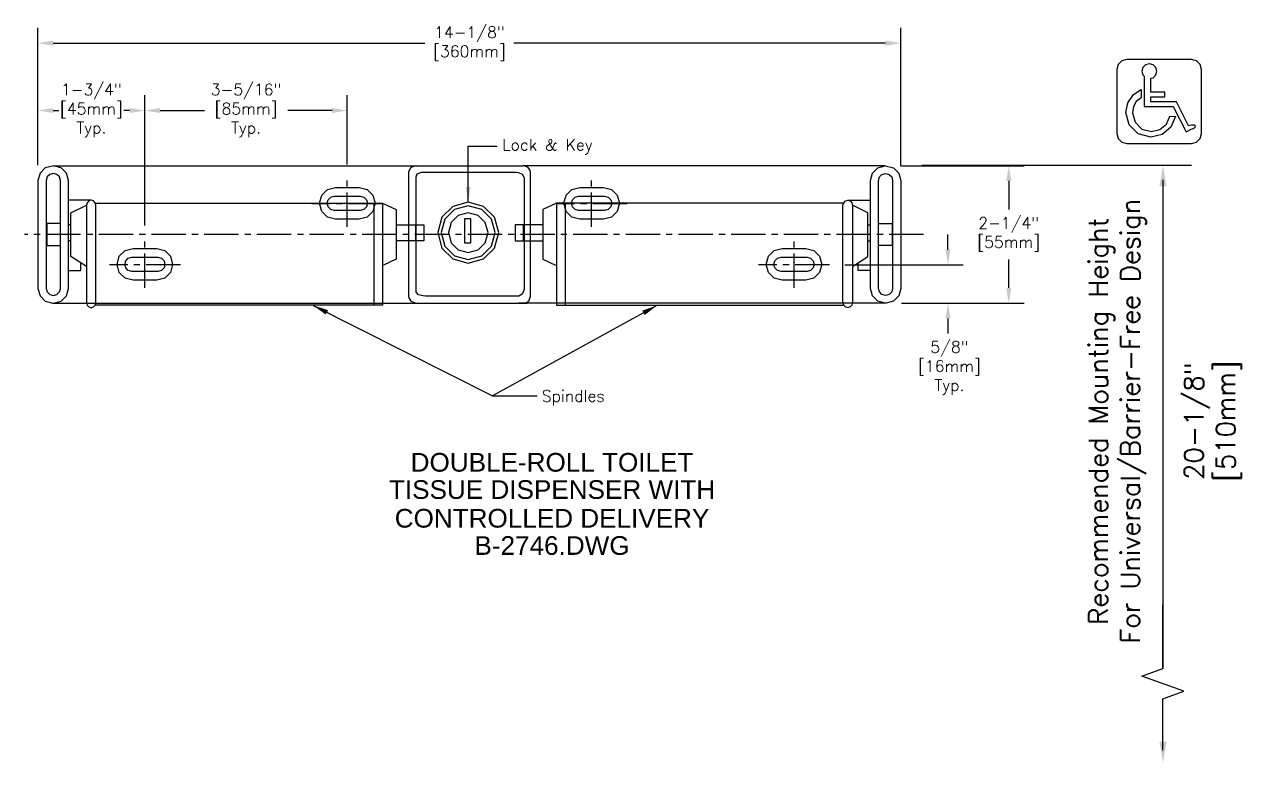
# Model space of a CAD drawing. Extents: x 16.3 to 36.2, y -4.2 to 16.1.
# Drawn here: x 16.25 to 36.18, y -4.19 to 7.9 of the extents above; entities that cross this region are included whole.
import ezdxf
from ezdxf.enums import TextEntityAlignment as Align

# ---------------------------------------------------------------- set-up
doc = ezdxf.new("R2010")
doc.units = 0
doc.header["$MEASUREMENT"] = 0
doc.header["$PDMODE"] = 35
doc.header["$PDSIZE"] = 0.000315
doc.linetypes.add('CENTER2', pattern=[1.125, 0.75, -0.125, 0.125, -0.125])
doc.layers.get('0').update_dxf_attribs({"linetype": 'CONTINUOUS'})
doc.layers.get('DEFPOINTS').update_dxf_attribs({"linetype": 'CONTINUOUS'})
for name, color, linetype in [('DETAIL', 4, 'CONTINUOUS'), ('DIM', 1, 'CONTINUOUS'), ('TEXT', 2, 'CONTINUOUS')]:
    doc.layers.add(name, color=color, linetype=linetype)
doc.styles.add('ARIAL_5', font='arial.ttf', dxfattribs={"height": 5})
doc.styles.add('DIM_S_5', font='simplex.shx', dxfattribs={"height": 0.1875})
doc.styles.add('DIM_S_7', font='simplex.shx', dxfattribs={"height": 0.3125})
doc.dimstyles.new('DIM_S_7', dxfattribs={"dimtxt": 0.12, "dimasz": 0.25, "dimexe": 0.25, "dimexo": 0.25, "dimgap": 0.09375, "dimtad": 1, "dimtih": 1, "dimtoh": 1, "dimdec": 4, "dimrnd": 0.0625, "dimzin": 0, "dimtxsty": 'DIM_S_5', "dimcen": 0.09375, "dimaunit": 1, "dimazin": 3, "dimtfac": 1, "dimtdec": 4, "dimtofl": 0, "dimtmove": 0, "dimatfit": 3, "dimtolj": 1, "dimtzin": 0})

# ---------------------------------------------------------------- blocks, each defined once
blk = doc.blocks.new('TBLK_TX')
blk = doc.blocks.new('*D4')
at = {"color": 0, "linetype": 'BYBLOCK'}
for p, q in [((16.474, 5.597), (16.474, 7.846)), ((30.599, 5.597), (30.599, 7.846)), ((16.724, 7.596), (22.809, 7.596)), ((30.349, 7.596), (24.264, 7.596))]:
    blk.add_line(p, q, dxfattribs=at)
for points in [[(16.724, 7.638), (16.724, 7.554), (16.474, 7.596)], [(30.349, 7.638), (30.349, 7.554), (30.599, 7.596)]]:
    blk.add_solid(points, dxfattribs=at)
at = {"layer": 'DEFPOINTS', "color": 0, "linetype": 'BYBLOCK'}
for p in [(30.599, 7.596), (16.474, 5.347), (30.599, 5.347)]:
    blk.add_point(p, dxfattribs=at)
at = {"color": 0, "linetype": 'BYBLOCK', "insert": (23.537, 7.588), "char_height": 0.1875, "attachment_point": 5, "style": 'DIM_S_5'}
blk.add_mtext('\\A1;14-1/8"\\P[360mm]', dxfattribs=at)
blk = doc.blocks.new('*D5')
at = {"color": 0, "linetype": 'BYBLOCK'}
for p, q in [((30.591, 5.589), (32.614, 5.589)), ((32.364, 5.339), (32.364, 4.874)), ((32.364, 3.589), (32.364, 4.053)), ((30.608, 3.339), (32.614, 3.339))]:
    blk.add_line(p, q, dxfattribs=at)
for points in [[(32.323, 5.339), (32.406, 5.339), (32.364, 5.589)], [(32.323, 3.589), (32.406, 3.589), (32.364, 3.339)]]:
    blk.add_solid(points, dxfattribs=at)
at = {"layer": 'DEFPOINTS', "color": 0, "linetype": 'BYBLOCK'}
for p in [(30.341, 5.589), (30.358, 3.339), (32.364, 3.339)]:
    blk.add_point(p, dxfattribs=at)
at = {"color": 0, "linetype": 'BYBLOCK', "insert": (32.364, 4.464), "char_height": 0.1875, "attachment_point": 5, "style": 'DIM_S_5'}
blk.add_mtext('\\A1;2-1/4"\\P[55mm]', dxfattribs=at)
blk = doc.blocks.new('*D6')
at = {"layer": 'DEFPOINTS', "color": 0, "linetype": 'CONTINUOUS'}
for p in [(29.431, 3.964), (30.358, 3.339), (31.369, 3.339)]:
    blk.add_point(p, dxfattribs=at)
at = {"layer": 'DIM', "color": 0, "linetype": 'CONTINUOUS'}
for p, q in [((31.369, 4.214), (31.369, 4.464)), ((29.681, 3.964), (31.619, 3.964)), ((30.608, 3.339), (31.619, 3.339)), ((31.369, 3.089), (31.369, 2.839))]:
    blk.add_line(p, q, dxfattribs=at)
for points in [[(31.327, 4.214), (31.411, 4.214), (31.369, 3.964)], [(31.327, 3.089), (31.411, 3.089), (31.369, 3.339)]]:
    blk.add_solid(points, dxfattribs=at)
at = {"layer": 'DIM', "color": 0, "linetype": 'CONTINUOUS', "insert": (31.394, 2.276), "char_height": 0.1875, "attachment_point": 5, "style": 'DIM_S_5'}
blk.add_mtext('\\A1;5/8"\\P[16mm]\\PTyp.', dxfattribs=at)
blk = doc.blocks.new('*D7')
at = {"color": 0, "linetype": 'BYBLOCK'}
for p, q in [((16.474, 5.597), (16.474, 6.743)), ((18.224, 4.61), (18.224, 6.743)), ((16.724, 6.493), (16.818, 6.493)), ((17.974, 6.493), (17.881, 6.493))]:
    blk.add_line(p, q, dxfattribs=at)
for points in [[(16.724, 6.535), (16.724, 6.452), (16.474, 6.493)], [(17.974, 6.535), (17.974, 6.452), (18.224, 6.493)]]:
    blk.add_solid(points, dxfattribs=at)
at = {"layer": 'DEFPOINTS', "color": 0, "linetype": 'BYBLOCK'}
for p in [(18.224, 6.493), (16.474, 5.347), (18.224, 4.36)]:
    blk.add_point(p, dxfattribs=at)
at = {"color": 0, "linetype": 'BYBLOCK', "insert": (17.349, 6.493), "char_height": 0.1875, "attachment_point": 5, "style": 'DIM_S_5'}
blk.add_mtext('\\A1;1-3/4"\\P[45mm]\\PTyp.', dxfattribs=at)
blk = doc.blocks.new('*D8')
at = {"color": 0, "linetype": 'BYBLOCK'}
for p, q in [((18.224, 4.61), (18.224, 6.743)), ((21.537, 5.61), (21.537, 6.743)), ((18.474, 6.493), (19.198, 6.493)), ((21.287, 6.493), (20.564, 6.493))]:
    blk.add_line(p, q, dxfattribs=at)
for points in [[(18.474, 6.535), (18.474, 6.452), (18.224, 6.493)], [(21.287, 6.535), (21.287, 6.452), (21.537, 6.493)]]:
    blk.add_solid(points, dxfattribs=at)
at = {"layer": 'DEFPOINTS', "color": 0, "linetype": 'BYBLOCK'}
for p in [(21.537, 6.493), (21.537, 5.36), (18.224, 4.36)]:
    blk.add_point(p, dxfattribs=at)
at = {"color": 0, "linetype": 'BYBLOCK', "insert": (19.881, 6.493), "char_height": 0.1875, "attachment_point": 5, "style": 'DIM_S_5'}
blk.add_mtext('\\A1;3-5/16"\\P[85mm]\\PTyp.', dxfattribs=at)
blk = doc.blocks.new('ADA')
at = {"layer": 'DETAIL', "linetype": 'CONTINUOUS'}
for p, q in [((1.017, 0.853), (0.492, 0.853)), ((1.261, 0.358), (1.017, 0.853)), ((1.215, 0.235), (1.3, 0.278)), ((1.3, 0.278), (1.299, 0.282))]:
    blk.add_line(p, q, dxfattribs=at)
for points in [[(1.328, 0), (1.431, 0.028), (1.503, 0.1), (1.531, 0.202), (1.531, 1.514), (1.503, 1.616), (1.431, 1.688), (1.328, 1.716), (0, 1.716), (-0.102, 1.688), (-0.175, 1.616), (-0.203, 1.514), (-0.203, 0.202), (-0.175, 0.1), (-0.102, 0.028), (0, 0)], [(0.997, 0.551), (0.905, 0.333), (0.727, 0.181), (0.491, 0.125), (0.233, 0.194), (0.049, 0.378), (-0.021, 0.635), (0.026, 0.833), (0.142, 1), (0.293, 1.1), (0.295, 0.934), (0.193, 0.86), (0.137, 0.758), (0.12, 0.624), (0.172, 0.431), (0.31, 0.294), (0.504, 0.242), (0.68, 0.282), (0.814, 0.393), (0.883, 0.555)]]:
    blk.add_lwpolyline(points, close=True, dxfattribs=at)
for points in [[(0.492, 1.332), (0.54, 1.345), (0.595, 1.4), (0.616, 1.477), (0.595, 1.554), (0.54, 1.609), (0.463, 1.629), (0.386, 1.609), (0.331, 1.554), (0.31, 1.477), (0.331, 1.4), (0.355, 1.376)], [(0.355, 1.376), (0.355, 0.757)], [(0.492, 1.051), (0.492, 1.332)], [(0.492, 0.955), (0.78, 0.955), (0.78, 1.051), (0.492, 1.051)], [(0.355, 0.757), (0.492, 0.757)], [(0.492, 0.853), (0.492, 0.955)], [(0.492, 0.757), (0.948, 0.757)], [(0.948, 0.757), (1.215, 0.235)], [(1.299, 0.282), (1.359, 0.307), (1.398, 0.335), (1.407, 0.361), (1.382, 0.375), (1.329, 0.374), (1.261, 0.358)]]:
    blk.add_lwpolyline(points, dxfattribs=at)

msp = doc.modelspace()

# ---------------------------------------------------------------- linework, layer by layer
at = {"layer": 'DETAIL', "linetype": 'CONTINUOUS'}
for p, q in [((16.7326, 5.58876), (24.41114, 5.58876)), ((30.34103, 5.58876), (24.41114, 5.58876)), ((16.47431, 5.34693), (16.47431, 3.5806)), ((30.59931, 5.34693), (30.59931, 3.5806)), ((17.34913, 5.02476), (16.97431, 5.02476)), ((29.72449, 5.02476), (30.09931, 5.02476)), ((17.17352, 3.87374), (17.17352, 3.99718)), ((29.9001, 3.87374), (29.9001, 3.99718)), ((16.7161, 3.33876), (17.2669, 3.33876)), ((17.2669, 3.33876), (22.73438, 3.33876)), ((29.80672, 3.33876), (24.33924, 3.33876)), ((30.35753, 3.33876), (29.80672, 3.33876))]:
    msp.add_line(p, q, dxfattribs=at)
at = {"layer": 'DETAIL', "linetype": 'CENTER2', "ltscale": 0.75}
for p, q in [((21.53681, 4.58728), (21.53681, 5.35958)), ((25.53681, 4.58728), (25.53681, 5.35958)), ((22.11821, 4.96376), (20.95549, 4.96376)), ((26.11821, 4.96376), (24.95549, 4.96376)), ((30.97007, 4.46376), (16.25106, 4.46376)), ((18.22431, 3.58728), (18.22431, 4.35958)), ((28.84931, 3.58728), (28.84931, 4.35958)), ((18.80571, 3.96376), (17.64299, 3.96376)), ((29.43071, 3.96376), (28.26799, 3.96376))]:
    msp.add_line(p, q, dxfattribs=at)
at = {"layer": 'DETAIL', "linetype": 'CONTINUOUS'}
for points in [[(16.7326, 5.58876), (16.59406, 5.55574), (16.50732, 5.46898), (16.47431, 5.34693)], [(16.97431, 5.34693), (16.94131, 5.46898), (16.85459, 5.55574), (16.7326, 5.58876)], [(22.66248, 5.58876), (22.6299, 5.58268), (22.56939, 5.55296), (22.53681, 5.48238)], [(24.53681, 5.48238), (24.52856, 5.50996), (24.49666, 5.56119), (24.43041, 5.58876)], [(30.09931, 5.34693), (30.13231, 5.46898), (30.21904, 5.55574), (30.34103, 5.58876)], [(30.34103, 5.58876), (30.47957, 5.55574), (30.5663, 5.46898), (30.59931, 5.34693)], [(16.72573, 5.46298), (16.66716, 5.44714), (16.62554, 5.4055), (16.6097, 5.34693)], [(16.84176, 5.34693), (16.82592, 5.4055), (16.7843, 5.44714), (16.72573, 5.46298)], [(22.53681, 5.48238), (22.53681, 5.26167), (22.53681, 4.88863), (22.53681, 4.42263), (22.53681, 3.9647), (22.53681, 3.61586), (22.53681, 3.4548)], [(22.66248, 5.3808), (22.66248, 5.40714), (22.68183, 5.45604), (22.74955, 5.48238)], [(22.66248, 3.5177), (22.66248, 3.75314), (22.66248, 4.20257), (22.66248, 4.72536), (22.66248, 5.15854), (22.66248, 5.40714)], [(22.74955, 5.48238), (24.30955, 5.48238)], [(24.30955, 5.48238), (24.34088, 5.47682), (24.39907, 5.45085), (24.43041, 5.3905)], [(24.43041, 5.3905), (24.43041, 5.13418), (24.43041, 4.69364), (24.43041, 4.18439), (24.43041, 3.76359), (24.43041, 3.56608)], [(24.53681, 3.4548), (24.53681, 3.66289), (24.53681, 4.03781), (24.53681, 4.50246), (24.53681, 4.95744), (24.53681, 5.30333), (24.53681, 5.48238)], [(30.23186, 5.34693), (30.2477, 5.4055), (30.28932, 5.44714), (30.3479, 5.46298)], [(30.3479, 5.46298), (30.40646, 5.44714), (30.44809, 5.4055), (30.46393, 5.34693)], [(16.6097, 5.34693), (16.6097, 3.5806)], [(16.84176, 3.5806), (16.84176, 5.34693)], [(16.97431, 3.5806), (16.97431, 5.34693)], [(30.09931, 3.5806), (30.09931, 5.34693)], [(30.23186, 3.5806), (30.23186, 5.34693)], [(30.46393, 5.34693), (30.46393, 3.5806)], [(17.34913, 5.02476), (17.30764, 5.01355), (17.27813, 4.98407), (17.2669, 4.9426)], [(17.42253, 4.9426), (17.41131, 4.98407), (17.38182, 5.01355), (17.34035, 5.02476)], [(23.51612, 4.9921), (23.26421, 4.92393), (23.08513, 4.74479), (23.01698, 4.49278)], [(24.01526, 4.49278), (23.94712, 4.74479), (23.76806, 4.92393), (23.51612, 4.9921)], [(29.65109, 4.9426), (29.66232, 4.98407), (29.69181, 5.01355), (29.73327, 5.02476)], [(29.72449, 5.02476), (29.76598, 5.01355), (29.79549, 4.98407), (29.80672, 4.9426)], [(17.2669, 3.93623), (17.01398, 4.10131), (17.01398, 4.81706), (17.2669, 4.94363)], [(17.2669, 4.9426), (17.2669, 3.34657)], [(22.11402, 4.97645), (22.11402, 3.30301), (17.40926, 3.30301)], [(17.41337, 4.97645), (22.11402, 4.97645), (22.33641, 4.87005), (22.33641, 4.05748), (22.12855, 3.96079)], [(17.42253, 3.34657), (17.42253, 4.9426)], [(21.96896, 4.97645), (21.96896, 3.30301)], [(23.51612, 4.93396), (23.29354, 4.87372), (23.13532, 4.71543), (23.07511, 4.49278)], [(23.51612, 4.81769), (23.3522, 4.77332), (23.23568, 4.65675), (23.19133, 4.49278)], [(23.95712, 4.49278), (23.89691, 4.71543), (23.7387, 4.87372), (23.51612, 4.93396)], [(23.8409, 4.49278), (23.79655, 4.65675), (23.68003, 4.77332), (23.51612, 4.81769)], [(29.66025, 4.97645), (24.9596, 4.97645), (24.73721, 4.87005), (24.73721, 4.05748), (24.94508, 3.96079)], [(24.9596, 4.97645), (24.9596, 3.30301), (29.66437, 3.30301)], [(25.10466, 4.97645), (25.10466, 3.30301)], [(29.65109, 3.34657), (29.65109, 4.9426)], [(29.80672, 3.93623), (30.05964, 4.10131), (30.05964, 4.81706), (29.80672, 4.94363)], [(29.80672, 4.9426), (29.80672, 3.34657)], [(16.84176, 4.64392), (16.61684, 4.64392), (16.61684, 4.2836), (16.84176, 4.28267)], [(17.01398, 4.61851), (16.97431, 4.61851)], [(22.34128, 4.61851), (22.79092, 4.61851), (22.79092, 4.35735), (22.33159, 4.35735)], [(22.65554, 4.61851), (22.65554, 4.35735)], [(24.73234, 4.61851), (24.28271, 4.61851), (24.28271, 4.35735), (24.74204, 4.35735)], [(24.41809, 4.61851), (24.41809, 4.35735)], [(30.05964, 4.61851), (30.09931, 4.61851)], [(30.23186, 4.64392), (30.45678, 4.64392), (30.45678, 4.2836), (30.23186, 4.28267)], [(23.01698, 4.49278), (23.08513, 4.24076), (23.26421, 4.06163), (23.51612, 3.99345)], [(23.07511, 4.49278), (23.13532, 4.27012), (23.29354, 4.11184), (23.51612, 4.05159)], [(23.19133, 4.49278), (23.23568, 4.3288), (23.3522, 4.21224), (23.51612, 4.16787)], [(23.51612, 3.99345), (23.76806, 4.06163), (23.94712, 4.24076), (24.01526, 4.49278)], [(23.51612, 4.05159), (23.7387, 4.11184), (23.89691, 4.27012), (23.95712, 4.49278)], [(23.51612, 4.16787), (23.68003, 4.21224), (23.79655, 4.3288), (23.8409, 4.49278)], [(17.01398, 4.35735), (16.97431, 4.35735)], [(30.05964, 4.35735), (30.09931, 4.35735)], [(16.97431, 3.87374), (17.04029, 3.87374), (17.13108, 3.87374), (17.17352, 3.87374)], [(30.09931, 3.87374), (30.03334, 3.87374), (29.94255, 3.87374), (29.9001, 3.87374)], [(16.47431, 3.5806), (16.50732, 3.45856), (16.59406, 3.37179), (16.7161, 3.33876)], [(16.6097, 3.5806), (16.62554, 3.52202), (16.66716, 3.48036), (16.72573, 3.4645)], [(16.72573, 3.4645), (16.7843, 3.48036), (16.82592, 3.52202), (16.84176, 3.5806)], [(16.7326, 3.33876), (16.85459, 3.37179), (16.94131, 3.45856), (16.97431, 3.5806)], [(22.53681, 3.4548), (22.54254, 3.42471), (22.57619, 3.36885), (22.66248, 3.33876)], [(22.81721, 3.4548), (22.77709, 3.45729), (22.70259, 3.47375), (22.66248, 3.5177)], [(24.34335, 3.4548), (24.19222, 3.4548), (23.76908, 3.4548), (23.27863, 3.4548), (22.87289, 3.4548), (22.81721, 3.4548)], [(24.43041, 3.56608), (24.42395, 3.53723), (24.39816, 3.48365), (24.34335, 3.4548)], [(24.43041, 3.33876), (24.45799, 3.34306), (24.50922, 3.37315), (24.53681, 3.4548)], [(30.34103, 3.33876), (30.21904, 3.37179), (30.13231, 3.45856), (30.09931, 3.5806)], [(30.3479, 3.4645), (30.28932, 3.48036), (30.2477, 3.52202), (30.23186, 3.5806)], [(30.46393, 3.5806), (30.44809, 3.52202), (30.40646, 3.48036), (30.3479, 3.4645)], [(30.59931, 3.5806), (30.5663, 3.45856), (30.47957, 3.37179), (30.35753, 3.33876)], [(17.2669, 3.34657), (17.27813, 3.30507), (17.30764, 3.27556), (17.34913, 3.26433)], [(17.34035, 3.26433), (17.38182, 3.27556), (17.41131, 3.30507), (17.42253, 3.34657)], [(22.11402, 3.33876), (22.52498, 3.33876)], [(22.54913, 3.33876), (22.73438, 3.33876), (23.10427, 3.33876), (23.56146, 3.33876), (24.00857, 3.33876), (24.34824, 3.33876), (24.48309, 3.33876)], [(24.9596, 3.33876), (24.54865, 3.33876)], [(29.73327, 3.26433), (29.69181, 3.27556), (29.66232, 3.30507), (29.65109, 3.34657)], [(29.80672, 3.34657), (29.79549, 3.30507), (29.76598, 3.27556), (29.72449, 3.26433)]]:
    msp.add_lwpolyline(points, dxfattribs=at)
for points in [[(21.34342, 4.71228), (21.21166, 4.74793), (21.11801, 4.84161), (21.08237, 4.9734), (21.11801, 5.10522), (21.21166, 5.19892), (21.34342, 5.23458), (21.7302, 5.23458), (21.86198, 5.19892), (21.95566, 5.10522), (21.99132, 4.9734), (21.95566, 4.84161), (21.86198, 4.74793), (21.7302, 4.71228)], [(25.34342, 4.71228), (25.21166, 4.74793), (25.11801, 4.84161), (25.08237, 4.9734), (25.11801, 5.10522), (25.21166, 5.19892), (25.34342, 5.23458), (25.7302, 5.23458), (25.86198, 5.19892), (25.95566, 5.10522), (25.99132, 4.9734), (25.95566, 4.84161), (25.86198, 4.74793), (25.7302, 4.71228)], [(21.20806, 4.97343), (21.22389, 5.03201), (21.26552, 5.07366), (21.32407, 5.08952), (21.74955, 5.08952), (21.80811, 5.07366), (21.84974, 5.03201), (21.86558, 4.97343), (21.84974, 4.91484), (21.80811, 4.87319), (21.74955, 4.85733), (21.32407, 4.85733), (21.26552, 4.87319), (21.22389, 4.91484)], [(25.20806, 4.97343), (25.22389, 5.03201), (25.26552, 5.07366), (25.32407, 5.08952), (25.74955, 5.08952), (25.80811, 5.07366), (25.84974, 5.03201), (25.86558, 4.97343), (25.84974, 4.91484), (25.80811, 4.87319), (25.74955, 4.85733), (25.32407, 4.85733), (25.26552, 4.87319), (25.22389, 4.91484)], [(23.4581, 4.32837), (23.55961, 4.32837), (23.55961, 4.72009), (23.4581, 4.72009)], [(18.03092, 3.71228), (17.89916, 3.74793), (17.80551, 3.84161), (17.76987, 3.9734), (17.80551, 4.10522), (17.89916, 4.19892), (18.03092, 4.23458), (18.4177, 4.23458), (18.54948, 4.19892), (18.64316, 4.10522), (18.67882, 3.9734), (18.64316, 3.84161), (18.54948, 3.74793), (18.4177, 3.71228)], [(28.65592, 3.71228), (28.52416, 3.74793), (28.43051, 3.84161), (28.39487, 3.9734), (28.43051, 4.10522), (28.52416, 4.19892), (28.65592, 4.23458), (29.0427, 4.23458), (29.17448, 4.19892), (29.26816, 4.10522), (29.30382, 3.9734), (29.26816, 3.84161), (29.17448, 3.74793), (29.0427, 3.71228)], [(17.89556, 3.97343), (17.91139, 4.03201), (17.95302, 4.07366), (18.01157, 4.08952), (18.43705, 4.08952), (18.49561, 4.07366), (18.53724, 4.03201), (18.55308, 3.97343), (18.53724, 3.91484), (18.49561, 3.87319), (18.43705, 3.85733), (18.01157, 3.85733), (17.95302, 3.87319), (17.91139, 3.91484)], [(28.52056, 3.97343), (28.53639, 4.03201), (28.57802, 4.07366), (28.63657, 4.08952), (29.06205, 4.08952), (29.12061, 4.07366), (29.16224, 4.03201), (29.17808, 3.97343), (29.16224, 3.91484), (29.12061, 3.87319), (29.06205, 3.85733), (28.63657, 3.85733), (28.57802, 3.87319), (28.53639, 3.91484)]]:
    msp.add_lwpolyline(points, close=True, dxfattribs=at)
at = {"layer": 'DIM', "linetype": 'CONTINUOUS'}
for p, q in [((30.94283, 5.59563), (35.35703, 5.59563)), ((34.88828, 5.35803), (34.88828, -2.64411)), ((34.88828, 2.13377), (34.88828, -1.6501))]:
    msp.add_line(p, q, dxfattribs=at)
msp.add_lwpolyline([(34.88828, -3.98529), (34.88828, -3.14411), (35.23172, -3.01911), (34.54485, -2.76911), (34.88828, -2.64411), (34.88828, -1.60463)], dxfattribs=at)
for points in [[(34.83099, 5.25188), (34.94558, 5.25188), (34.88828, 5.59563)], [(34.83099, -3.84372), (34.94558, -3.84372), (34.88828, -4.18747)]]:
    msp.add_solid(points, dxfattribs=at)

# ---------------------------------------------------------------- block references
at = {"linetype": 'CONTINUOUS', "xscale": 0.8000000000000007, "yscale": 0.7999999999999998, "zscale": 0.8}
msp.add_blockref('ADA', (34.29503, 5.95523), dxfattribs=at)
at = {"layer": 'TEXT', "linetype": 'CONTINUOUS'}
ref = msp.add_blockref('TBLK_TX', (24.88857, 0.57899), dxfattribs=dict(at, xscale=0.06115200000000001, yscale=0.06115200000000001, zscale=0.06115200000000001))
ref.add_attrib('TITLE', 'DOUBLE-ROLL TOILET', dxfattribs={"layer": '0', "height": 0.30576, "style": 'ARIAL_5'}).set_placement((24.88857, 0.57899), align=Align.CENTER)
ref.add_attrib('DWG_NAME', 'TISSUE DISPENSER WITH', dxfattribs={"layer": '0', "height": 0.30576, "style": 'ARIAL_5'}).set_placement((24.88857, 0.13273), align=Align.CENTER)
ref = msp.add_blockref('TBLK_TX', (24.88857, -0.33757), dxfattribs=dict(at, xscale=0.06115200000000001, yscale=0.06115200000000001, zscale=0.06115200000000001))
ref.add_attrib('TITLE', 'CONTROLLED DELIVERY', dxfattribs={"layer": '0', "height": 0.30576, "style": 'ARIAL_5'}).set_placement((24.88857, -0.33757), align=Align.CENTER)
ref.add_attrib('DWG_NAME', 'B-2746.DWG', dxfattribs={"layer": '0', "height": 0.30576, "style": 'ARIAL_5'}).set_placement((24.88857, -0.78383), align=Align.CENTER)

# ---------------------------------------------------------------- texts
at = {"layer": 'DIM', "linetype": 'CONTINUOUS', "style": 'DIM_S_5'}
for s, p in [('Lock & Key', (24.07393, 5.83786)), ('Spindles', (24.72212, 1.72481))]:
    msp.add_text(s, height=0.1875, dxfattribs=at).set_placement(p)
at = {"layer": 'DIM', "linetype": 'CONTINUOUS', "insert": (33.67615, 1.40808), "char_height": 0.3125, "width": 11.8907917, "attachment_point": 2, "rotation": 90, "style": 'DIM_S_7'}
msp.add_mtext('Recommended Mounting Height \\PFor Universal/Barrier-Free Design\\P\\P20-1/8"\\P[510mm]', dxfattribs=at)

# ---------------------------------------------------------------- dimensions: what is measured, and where the dimension line sits
at = {"layer": 'DIM', "linetype": 'CONTINUOUS'}
for base, p1, p2, text, picture, middle in [((30.59931, 7.59596), (16.47431, 5.34693), (30.59931, 5.34693), '14-1/8"\\P[360mm]', '*D4', (23.53681, 7.58779)), ((18.22431, 6.49317), (16.47431, 5.34693), (18.22431, 4.35958), '1-3/4"\\P[45mm]\\PTyp.', '*D7', (17.34931, 6.49317)), ((21.53681, 6.49317), (18.22431, 4.35958), (21.53681, 5.35958), '3-5/16"\\P[85mm]\\PTyp.', '*D8', (19.88056, 6.49317))]:
    dim = msp.add_linear_dim(base=base, p1=p1, p2=p2, text=text, dimstyle='DIM_S_7', override={"dimpost": '\\X'}, dxfattribs=at)
    dim.commit()
    dim.dimension.update_dxf_attribs({"geometry": picture, "text_midpoint": middle, "dimtype": 160})
dim = msp.add_linear_dim(base=(32.36443, 3.33876), p1=(30.34103, 5.58876), p2=(30.35753, 3.33876), angle=90, text='2-1/4"\\P[55mm]', dimstyle='DIM_S_7', override={"dimpost": '\\X'}, dxfattribs=at)
dim.commit()
dim.dimension.update_dxf_attribs({"geometry": '*D5', "text_midpoint": (32.36443, 4.46376)})
dim = msp.add_linear_dim(base=(31.36891, 3.33876), p1=(29.43071, 3.96376), p2=(30.35753, 3.33876), angle=90, text='5/8"\\P[16mm]\\PTyp.', dimstyle='DIM_S_7', override={"dimpost": '\\X'}, dxfattribs=at)
dim.commit()
dim.dimension.update_dxf_attribs({"geometry": '*D6', "text_midpoint": (31.39362, 2.27629), "dimtype": 160})

# ---------------------------------------------------------------- leaders
for points in [[(23.51612, 4.9921), (23.51612, 5.90811), (23.98888, 5.90811)], [(20.98028, 3.30026), (23.91524, 1.82022), (24.64293, 1.82022)], [(26.60507, 3.30026), (23.91524, 1.82022)]]:
    msp.add_leader(points, dimstyle='DIM_S_7', dxfattribs=at)

doc.saveas('drawing.dxf')
